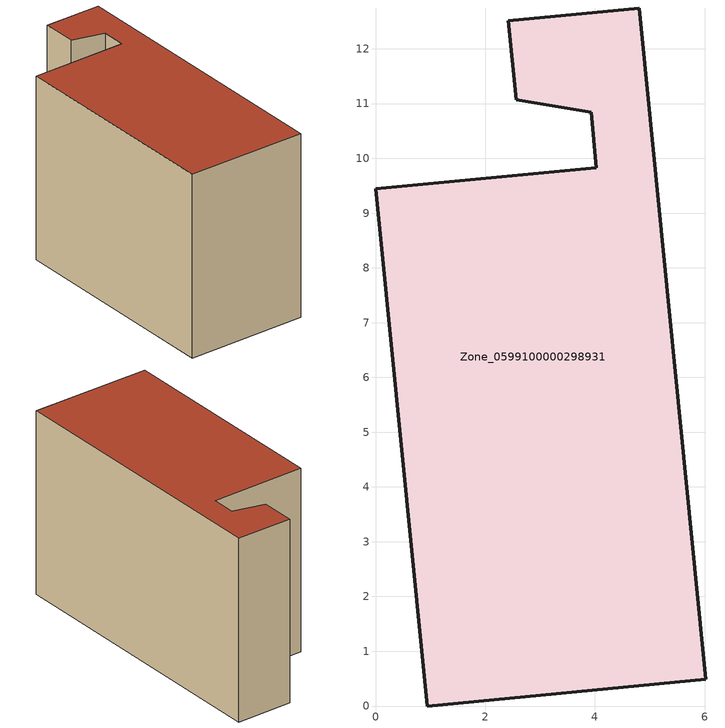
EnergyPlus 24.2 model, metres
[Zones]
Zone_0599100000298931
 floor ground (C_G): 4.02,9.83 3.93,10.84 2.56,11.07 2.42,12.51 4.81,12.74 6.02,0.49 0.94,0 0,9.45 z0
 wall outside (C_F): 0.94,0 6.02,0.49 4.81,12.74 2.42,12.51 2.56,11.07 3.93,10.84 4.02,9.83 0,9.45 0.94,0 z0:7.83
 roof outside (C_R): 3.93,10.84 4.02,9.83 0,9.45 0.94,0 6.02,0.49 4.81,12.74 2.42,12.51 2.56,11.07 z7.83
[BUILDING]
Pand.0599100000298931: North Axis=0; Terrain=City; Loads Convergence Tolerance Value=0.04; Temperature Convergence Tolerance Value=0.4; Solar Distribution=FullExterior; Maximum Number of Warmup Days=25; Minimum Number of Warmup Days=1
[Site:Location]
Rotterdam.The.Hague.AP_ZH_NLD Design_Conditions: Latitude=51.96; Longitude=4.45; Time Zone=1; Elevation=-4.5
[SITE:GROUNDTEMPERATURE:BUILDINGSURFACE]
18, 18, 18, 18, 18, 18, 18, 18, 18, 18, 18, 18
[MATERIAL] Thermal Absorptance=0.9; Solar Absorptance=0.7; Visible Absorptance=0.7
Name | Roughness | Thickness | Conductivity | Density | Specific Heat
G.TI.1975-1991 | MediumSmooth | 0.15 | 0.288461 | 540 | 1210
F.TI.1975-1991 | Rough | 0.3 | 0.230769 | 1920 | 840
R.TI.1975-1991 | MediumRough | 0.2 | 0.153846 | 1500 | 1000
[CONSTRUCTION]
C_G: G.TI.1975-1991
C_F: F.TI.1975-1991
C_R: R.TI.1975-1991
[ZONE]
Zone_0599100000298931: Type=1; Multiplier=1; Ceiling Height=Autocalculate; Volume=Autocalculate; Floor Area=autocalculate; Part of Total Floor Area=Yes
[ZONEINFILTRATION:DESIGNFLOWRATE]
Infil_Zone_0599100000298931: Zone or ZoneList or Space or SpaceList=Zone_0599100000298931; Schedule=AlwaysOn; Design Flow Rate Calculation Method=Flow/Area; Flow Rate per Floor Area=0.003; Constant Term Coefficient=1; Temperature Term Coefficient=0; Velocity Term Coefficient=0; Velocity Squared Term Coefficient=0
[HVACTEMPLATE:ZONE:IDEALLOADSAIRSYSTEM]
Zone_0599100000298931: Maximum Heating Supply Air Temperature=50; Minimum Cooling Supply Air Temperature=13; Maximum Heating Supply Air Humidity Ratio=0.0156; Minimum Cooling Supply Air Humidity Ratio=0.0077; Heating Limit=NoLimit; Cooling Limit=NoLimit; Dehumidification Control Type=ConstantSensibleHeatRatio; Cooling Sensible Heat Ratio=0.7; Dehumidification Setpoint=60; Humidification Control Type=None; Humidification Setpoint=30; Outdoor Air Method=None; Outdoor Air Flow Rate per Person=0.00944; Outdoor Air Flow Rate per Zone Floor Area=0; Outdoor Air Flow Rate per Zone=0; Demand Controlled Ventilation Type=None; Outdoor Air Economizer Type=NoEconomizer; Heat Recovery Type=None; Sensible Heat Recovery Effectiveness=0.7; Latent Heat Recovery Effectiveness=0.65
[ZONECONTROL:THERMOSTAT]
ThermostatControl_Zone_0599100000298931: Zone or ZoneList=Zone_0599100000298931; Control Type Schedule=DualSetpointControlType; Control 1=Thermostat_Zone_0599100000298931; Temperature Difference Between Cutout And Setpoint=0
[THERMOSTATSETPOINT:DUALSETPOINT]
Thermostat_Zone_0599100000298931: Heating Setpoint Temperature Schedule=HeatingSetpoint_Zone_0599100000298931; Cooling Setpoint Temperature Schedule=CoolingSetpoint_Zone_0599100000298931
[SCHEDULE:COMPACT]
HeatingSetpoint_Zone_0599100000298931: Through: 12/31, For: AllDays, Until: 24:00, 21
CoolingSetpoint_Zone_0599100000298931: Through: 12/31, For: AllDays, Until: 24:00, 24
DualSetpointControlType: Through: 12/31, For: AllDays, Until: 24:00, 4
AlwaysOn: Through: 12/31, For: AllDays, Until: 24:00, 1
